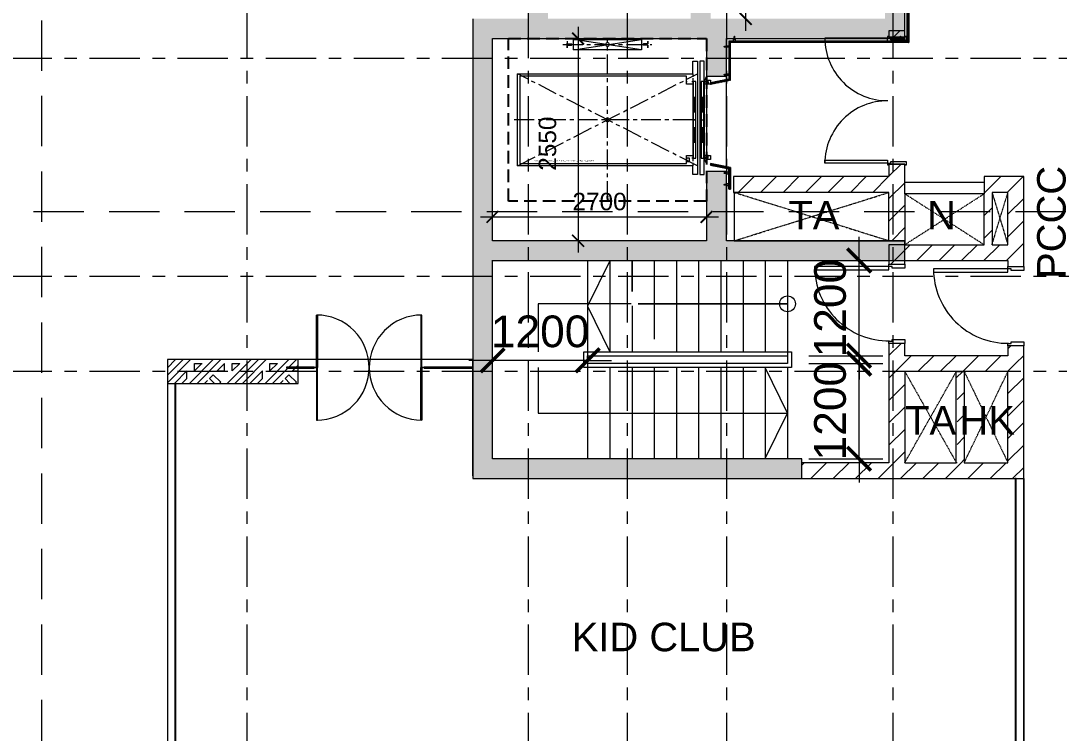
# Model space of a CAD drawing. Header units: millimetres. Extents: x -20144 to 104140, y -11426 to 48263.
# Drawn here: x 17051 to 30148, y 13337 to 22325 of the extents above; entities that cross this region are included whole.
import ezdxf

# ---------------------------------------------------------------- set-up
doc = ezdxf.new("R2010")
doc.units = ezdxf.units.MM
for name, pattern in [('CENTERX2', [4, 2.5, -0.5, 0.5, -0.5]), ('Dash', [6.35, 3.175, -3.175]), ('Grid Line', [22.225, 12.7, -3.175, 3.175, -3.175]), ('HIDDEN', [0.375, 0.25, -0.125]), ('HIDDEN2', [4.7625, 3.175, -1.5875])]:
    doc.linetypes.add(name, pattern=pattern)
for name, color, linetype, lineweight in [('A-DETL-GENF', 31, 'Continuous', 5), ('A-DETL-GENF-HDLN', 161, 'Dash', 5), ('CHU', 181, 'Continuous', 5), ('CUA', 31, 'Continuous', 9), ('DIM', 1, 'Continuous', 5), ('GRA', 211, 'Continuous', 9), ('HATCH-TUONG', 152, 'Continuous', 9), ('KI-HIEU-1', 151, 'Continuous', 9), ('KINH', 152, 'Continuous', 5), ('LAT-GACH', 140, 'Continuous', 13), ('NET CAT', 3, 'Continuous', 5), ('NET-CAT', 3, 'Continuous', 9), ('NET-THAY', 2, 'Continuous', 15), ('THIET-BI-1', 26, 'Continuous', 5), ('TRUC', 225, 'Continuous', 5)]:
    doc.layers.add(name, color=color, linetype=linetype, lineweight=lineweight)
doc.styles.add('Arial_2', font='arial_1.ttf', dxfattribs={"height": 360})
doc.styles.add('hoistway plan', font='chhbg.shx', dxfattribs={"height": 45})
doc.styles.add('TA1', font='arial_1.ttf')
doc.dimstyles.new('D_100', dxfattribs={"dimtxt": 220, "dimasz": 150, "dimexe": 150, "dimexo": 150, "dimgap": 80, "dimtad": 1, "dimdec": 0, "dimzin": 9, "dimtxsty": 'TA1', "dimblk": 'ARCHTICK', "dimcen": 1, "dimdle": 150, "dimclrd": 256, "dimclre": 256, "dimclrt": 7, "dimadec": 0, "dimazin": 0, "dimtfac": 1, "dimtdec": 0, "dimtix": 1, "dimtmove": 1, "dimatfit": 3, "dimfxl": 0, "dimtolj": 1, "dimtzin": 0, "dimlwd": -1, "dimlwe": -1, "dimarcsym": 0})
doc.dimstyles.new('D_200_KTx2', dxfattribs={"dimtxt": 400, "dimasz": 300, "dimexe": 300, "dimexo": 300, "dimgap": 160, "dimtad": 1, "dimdec": 0, "dimzin": 9, "dimtxsty": 'TA1', "dimblk": 'ARCHTICK', "dimcen": 1, "dimdle": 300, "dimclrd": 256, "dimclre": 256, "dimclrt": 7, "dimadec": 0, "dimazin": 0, "dimtfac": 1, "dimtdec": 0, "dimtix": 1, "dimtmove": 1, "dimatfit": 3, "dimldrblk": 'ARCHTICK', "dimfxl": 0, "dimtolj": 1, "dimtzin": 0, "dimlwd": -1, "dimlwe": -1, "dimarcsym": 0})
doc.dimstyles.new('hoistway plan', dxfattribs={"dimtxt": 45, "dimasz": 17, "dimexe": 15, "dimexo": 20, "dimgap": 25, "dimtad": 1, "dimdec": 0, "dimzin": 0, "dimdsep": 46, "dimtxsty": 'hoistway plan', "dimblk": 'DOT', "dimcen": 50, "dimclrd": 8, "dimclre": 8, "dimclrt": 3, "dimadec": 0, "dimazin": 0, "dimtfac": 1, "dimtdec": 0, "dimtmove": 1, "dimatfit": 3, "dimfxl": 0, "dimtolj": 1, "dimtzin": 0, "dimarcsym": 0})
pattern_1 = [(240.2551187, (156893.5025, 23438.0964), (5.42651964, -3.10086836), []), (330.2551187, (156893.5025, 23438.0964), (3.10086836, 5.42651964), [])]
pattern_2 = [(45, (0, 0), (-141.4214, 141.4214), [])]

# ---------------------------------------------------------------- blocks, each defined once
blk = doc.blocks.new('_DOT')
at = {"color": 0, "linetype": 'ByBlock'}
blk.add_line((-0.5, 0), (-1, 0), dxfattribs=at)
at = {"color": 0, "linetype": 'ByBlock', "const_width": 0.5}
blk.add_lwpolyline([(-0.25, 0, 1), (0.25, 0, 1)], format="xyb", close=True, dxfattribs=at)
blk = doc.blocks.new('A$C1F5A74C7')
at = {"color": 0, "lineweight": 5}
for p, q in [((0, 10), (0, 12)), ((0, 10), (21, 10)), ((3, 8), (3, 10)), ((3, 5), (3, 7)), ((5, 91), (10, 94)), ((5, 91), (5, 29)), ((5, 91), (15, 91)), ((6, 78), (5, 75)), ((5, 75), (8, 75)), ((6, 72), (5, 69)), ((5, 69), (8, 69)), ((6, 66), (5, 63)), ((5, 63), (8, 63)), ((6, 60), (5, 57)), ((5, 57), (8, 57)), ((6, 54), (5, 51)), ((5, 51), (8, 51)), ((5, 49), (8, 49)), ((5, 10), (5, 29)), ((8, 5), (5, 5)), ((7, 80), (6, 78)), ((6, 78), (10, 78)), ((8, 73), (6, 72)), ((8, 67), (6, 66)), ((8, 61), (6, 60)), ((8, 55), (6, 54)), ((8, 82), (7, 80)), ((7, 81), (10, 81)), ((7, 80), (10, 80)), ((7, 29), (7, 76)), ((7, 10), (7, 31)), ((7, 9), (7, 10)), ((7, 5), (7, 8)), ((7, 5), (7, 5)), ((9, 84), (8, 82)), ((8, 83), (10, 83)), ((8, 73), (8, 75)), ((8, 69), (8, 67)), ((8, 61), (8, 63)), ((8, 57), (8, 55)), ((8, 51), (8, 49)), ((10, 87), (9, 85)), ((9, 85), (12, 86)), ((10, 5), (9, 5)), ((10, 99), (10, 11)), ((10, 94), (15, 91)), ((10, 87), (12, 85)), ((10, 41), (10, 80)), ((10, 78), (15, 78)), ((10, 41), (11, 41)), ((10, 13), (10, 0)), ((12, 5), (10, 5)), ((11, 84), (13, 84)), ((11, 81), (14, 82)), ((11, 41), (11, 80)), ((11, 80), (14, 80)), ((12, 84), (12, 83)), ((12, 73), (12, 75)), ((12, 75), (15, 75)), ((12, 73), (15, 72)), ((12, 69), (12, 67)), ((12, 69), (15, 69)), ((12, 67), (15, 66)), ((12, 61), (12, 63)), ((12, 63), (15, 63)), ((12, 61), (15, 60)), ((12, 57), (12, 55)), ((12, 57), (15, 57)), ((12, 55), (15, 54)), ((12, 49), (12, 51)), ((12, 51), (15, 51)), ((12, 49), (15, 49)), ((12, 5), (12, 5)), ((13, 82), (14, 80)), ((16, 5), (13, 5)), ((14, 80), (15, 78)), ((14, 29), (14, 76)), ((14, 10), (14, 31)), ((14, 9), (14, 10)), ((14, 5), (14, 8)), ((15, 91), (15, 29)), ((15, 78), (15, 75)), ((15, 72), (15, 69)), ((15, 66), (15, 63)), ((15, 60), (15, 57)), ((15, 54), (15, 51)), ((15, 10), (15, 29)), ((18, 10), (18, 8)), ((18, 7), (18, 5)), ((21, 10), (21, 12))]:
    blk.add_line(p, q, dxfattribs=at)
for centre, radius, start, end in [((5, 7), 2.77, 227.3489, 309.0524), ((10, 15), 10.9, 250.5292, 255.5659), ((10, 15), 10.9, 263.51, 276.4907), ((10, 15), 10.9, 284.1671, 289.4715), ((16, 7), 2.77, 230.845, 312.6565)]:
    blk.add_arc(centre, radius, start, end, dxfattribs=at)
blk = doc.blocks.new('*U294')
for p, q in [((11, 0), (11, 0)), ((12, 0), (11, 0)), ((12, 0), (12, 0)), ((14, 0), (13, 0)), ((14, 3), (14, 4)), ((14, 2), (14, 3)), ((14, 2), (14, 2)), ((14, 0), (14, 1)), ((14, 0), (14, -1)), ((14, 0), (15, 0)), ((16, 0), (16, 0)), ((17, 0), (17, 0)), ((17, 0), (18, 0)), ((48, 10), (48, -10)), ((14, -2), (14, -3)), ((14, -2), (14, -2)), ((14, -3), (14, -4))]:
    blk.add_line(p, q)
blk.add_lwpolyline([(50, 10), (9, 10, 0.414215), (7, 8), (7, -8, 0.414214), (9, -10), (50, -10)], format="xyb")
for radius in [2.9, 0.712]:
    blk.add_circle((14, 0), radius)
at = {"extrusion": (0, 0, -1), "xscale": 0.3999999999068677, "yscale": 0.3999999999068677, "zscale": -0.4, "rotation": 90.00000000000001}
blk.add_blockref('A$C1F5A74C7', (-43, -4), dxfattribs=at)
blk = doc.blocks.new('_ARCHTICK')
at = {"color": 0, "linetype": 'ByBlock', "const_width": 0.15}
blk.add_lwpolyline([(-0.5, -0.5), (0.5, 0.5)], dxfattribs=at)
blk = doc.blocks.new('*D311')
at = {"layer": 'Defpoints', "color": 0, "transparency": 16777216}
for p in [(1329, 5550), (1329, 3000), (1329, 3000)]:
    blk.add_point(p, dxfattribs=at)
at = {"layer": 'DIM', "transparency": 16777216}
blk.add_line((1329, 5700), (1329, 2850), dxfattribs=at)
at = {"layer": 'DIM', "transparency": 16777216, "xscale": 150, "yscale": 150, "zscale": 150}
for p, rotation in [((1329, 5550), 89.99999999999993), ((1329, 3000), 269.9999999999999)]:
    blk.add_blockref('_ARCHTICK', p, dxfattribs=dict(at, rotation=rotation))
at = {"layer": 'DIM', "color": 7, "transparency": 16777216, "insert": (944, 4225), "char_height": 220, "attachment_point": 5, "rotation": 90, "style": 'TA1'}
blk.add_mtext('\\A1;2550', dxfattribs=at)
blk = doc.blocks.new('*D312')
at = {"layer": 'Defpoints', "color": 0, "transparency": 16777216}
for p in [(250, 3301), (2950, 3301), (2950, 3301)]:
    blk.add_point(p, dxfattribs=at)
at = {"layer": 'DIM', "transparency": 16777216}
blk.add_line((100, 3301), (3100, 3301), dxfattribs=at)
at = {"layer": 'DIM', "transparency": 16777216, "xscale": 150, "yscale": 150, "zscale": 150}
for p, rotation in [((250, 3301), 179.9999999999999), ((2950, 3301), 359.9999999999999)]:
    blk.add_blockref('_ARCHTICK', p, dxfattribs=dict(at, rotation=rotation))
at = {"layer": 'DIM', "color": 7, "transparency": 16777216, "insert": (1600, 3493), "char_height": 220, "attachment_point": 5, "style": 'TA1'}
blk.add_mtext('\\A1;2700', dxfattribs=at)
blk = doc.blocks.new('*D306')
at = {"layer": 'Defpoints', "color": 0, "transparency": 16777216}
for p in [(3443, 7900), (3443, 7900), (3443, 5800)]:
    blk.add_point(p, dxfattribs=at)
at = {"layer": 'DIM', "transparency": 16777216}
blk.add_line((3443, 5650), (3443, 8050), dxfattribs=at)
at = {"layer": 'DIM', "transparency": 16777216, "xscale": 150, "yscale": 150, "zscale": 150}
for p, rotation in [((3443, 7900), 89.9999999999999), ((3443, 5800), 269.9999999999999)]:
    blk.add_blockref('_ARCHTICK', p, dxfattribs=dict(at, rotation=rotation))
at = {"layer": 'DIM', "color": 7, "transparency": 16777216, "insert": (3251, 6850), "char_height": 220, "attachment_point": 5, "rotation": 90, "style": 'TA1'}
blk.add_mtext('\\A1;2100', dxfattribs=at)
blk = doc.blocks.new('*D296')
at = {"layer": 'Defpoints', "color": 0, "transparency": 16777216}
for p in [(26689, 18000), (27624, 18000), (26689, 16800)]:
    blk.add_point(p, dxfattribs=at)
at = {"layer": 'DIM', "transparency": 16777216}
for p, q in [((27624, 18000), (27624, 18300)), ((26989, 18000), (27924, 18000)), ((27624, 16800), (27624, 18000)), ((26989, 16800), (27924, 16800)), ((27624, 16800), (27624, 16500))]:
    blk.add_line(p, q, dxfattribs=at)
at = {"layer": 'DIM', "transparency": 16777216, "xscale": 300, "yscale": 300, "zscale": 300}
for p, rotation in [((27624, 18000), 270), ((27624, 16800), 90)]:
    blk.add_blockref('_ARCHTICK', p, dxfattribs=dict(at, rotation=rotation))
at = {"layer": 'DIM', "color": 7, "transparency": 16777216, "insert": (27260, 17400), "char_height": 400, "attachment_point": 5, "rotation": 90, "style": 'TA1'}
blk.add_mtext('\\A1;1200', dxfattribs=at)
blk = doc.blocks.new('*D297')
at = {"layer": 'Defpoints', "color": 0, "transparency": 16777216}
for p in [(26689, 19300), (27624, 19300), (26689, 18100)]:
    blk.add_point(p, dxfattribs=at)
at = {"layer": 'DIM', "transparency": 16777216}
for p, q in [((27624, 19300), (27624, 19600)), ((26989, 19300), (27924, 19300)), ((27624, 18100), (27624, 19300)), ((26989, 18100), (27924, 18100)), ((27624, 18100), (27624, 17800))]:
    blk.add_line(p, q, dxfattribs=at)
at = {"layer": 'DIM', "transparency": 16777216, "xscale": 300, "yscale": 300, "zscale": 300}
for p, rotation in [((27624, 19300), 270), ((27624, 18100), 90)]:
    blk.add_blockref('_ARCHTICK', p, dxfattribs=dict(at, rotation=rotation))
at = {"layer": 'DIM', "color": 7, "transparency": 16777216, "insert": (27260, 18700), "char_height": 400, "attachment_point": 5, "rotation": 90, "style": 'TA1'}
blk.add_mtext('\\A1;1200', dxfattribs=at)
blk = doc.blocks.new('*D298')
at = {"layer": 'Defpoints', "color": 0, "transparency": 16777216}
for p in [(23001, 18040), (23001, 18040), (24201, 18040)]:
    blk.add_point(p, dxfattribs=at)
at = {"layer": 'DIM', "transparency": 16777216}
for p, q in [((23001, 18040), (22701, 18040)), ((24201, 18040), (23001, 18040)), ((24201, 18040), (24501, 18040))]:
    blk.add_line(p, q, dxfattribs=at)
at = {"layer": 'DIM', "transparency": 16777216, "xscale": 300, "yscale": 300, "zscale": 300}
blk.add_blockref('_ARCHTICK', (23001, 18040), dxfattribs=at)
at = {"layer": 'DIM', "transparency": 16777216, "xscale": 300, "yscale": 300, "zscale": 300, "rotation": 180}
blk.add_blockref('_ARCHTICK', (24201, 18040), dxfattribs=at)
at = {"layer": 'DIM', "color": 7, "transparency": 16777216, "insert": (23601, 18404), "char_height": 400, "attachment_point": 5, "style": 'TA1'}
blk.add_mtext('\\A1;1200', dxfattribs=at)
blk = doc.blocks.new('THANG  BO 3 - THANG  BO 3-371141-MẶT BẰNG TẦNG 2-3')
at = {"layer": 'A-DETL-GENF'}
for p, q in [((0, 11), (0, 2503)), ((0, 8), (0, 2500)), ((1200, 2500), (1200, 0)), ((1480, 2496), (1200, 1925)), ((1480, 2500), (1480, 1350)), ((1760, 2500), (1760, 2111)), ((1760, 2111), (1760, 2500)), ((1760, 2500), (1760, 2111)), ((2040, 2500), (2040, 1509)), ((2320, 2500), (2320, 1350)), ((2600, 2500), (2600, 1350)), ((2880, 2500), (2880, 1350)), ((3160, 2500), (3160, 1350)), ((3440, 2500), (3440, 1346)), ((3720, 2500), (3720, 1296)), ((1750, 1954), (575, 1954)), ((575, 1954), (575, 1350)), ((1200, 1925), (1480, 1350)), ((1760, 1927), (1760, 1350)), ((3720, 1954), (1836, 1954)), ((1836, 1954), (3720, 1954)), ((3720, 1954), (1836, 1954)), ((1150, 1150), (1150, 1350)), ((1150, 1350), (3770, 1350)), ((3770, 1350), (3770, 1150)), ((1200, 1200), (1200, 1300)), ((1200, 1300), (3720, 1300)), ((3720, 1200), (1200, 1200)), ((3720, 1300), (3720, 1200)), ((575, 1150), (575, 575)), ((3770, 1150), (1150, 1150)), ((1480, 1150), (1480, 0)), ((1760, 1150), (1760, 0)), ((2040, 1150), (2040, 0)), ((2320, 1150), (2320, 0)), ((2600, 1154), (2600, 4)), ((2880, 1154), (2880, 4)), ((3160, 1154), (3160, 4)), ((3440, 1154), (3440, 4)), ((3720, 575), (3440, 1150)), ((3720, 1154), (3720, 4)), ((575, 575), (3720, 575)), ((3440, 4), (3720, 575))]:
    blk.add_line(p, q, dxfattribs=at)
blk.add_circle((3720, 1954), 100, dxfattribs=at)
blk.add_circle((3720, 1954), 100, dxfattribs=at)
blk.add_circle((3720, 1954), 100, dxfattribs=at)
blk = doc.blocks.new('CUA 1 CANH MO - 2 - Type 1000-751031-MẶT BẰNG TẦNG 4')
at = {"layer": 'CUA', "lineweight": 5}
for p, q in [((-399, -102), (-399, 98)), ((-399, 98), (-349, 98)), ((-349, 98), (-349, -61)), ((551, 98), (601, 98)), ((551, -61), (551, 98)), ((601, 98), (601, -102)), ((-369, -102), (-399, -102)), ((-369, -61), (-369, -102)), ((-349, -61), (-369, -61)), ((571, -61), (551, -61)), ((571, -102), (571, -61)), ((601, -102), (571, -102))]:
    blk.add_line(p, q, dxfattribs=at)
at = {"layer": 'CUA'}
for p, q in [((-328, -102), (-368, -102)), ((-368, -102), (-368, -1040)), ((-328, -1040), (-328, -102)), ((-368, -1040), (-328, -1040))]:
    blk.add_line(p, q, dxfattribs=at)
at = {"layer": 'CUA', "lineweight": 5}
blk.add_arc((-368, -102), 938, 270, 0.5, dxfattribs=at)
blk = doc.blocks.new('CUA 2 CANH MO KHUNG NHOM - 1 - Type 1-758092-MẶT BẰNG TẦNG 4')
at = {"layer": 'CUA'}
for p, q in [((-688, 911), (-648, 911)), ((-688, 122), (-688, 911)), ((-648, 911), (-648, 122)), ((850, 911), (850, 122)), ((890, 911), (850, 911)), ((890, 122), (890, 911)), ((-648, 122), (-688, 122)), ((850, 122), (890, 122))]:
    blk.add_line(p, q, dxfattribs=at)
at = {"layer": 'CUA', "lineweight": 5}
for p, q in [((-689, 122), (-709, 122)), ((-709, 122), (-709, 102)), ((-709, 102), (-699, 102)), ((-699, 102), (-699, -98)), ((-689, 81), (-689, 122)), ((-669, 81), (-689, 81)), ((-669, -118), (-669, 81)), ((891, 81), (871, 81)), ((871, 81), (871, -118)), ((911, 122), (891, 122)), ((891, 122), (891, 81)), ((901, -98), (901, 102)), ((901, 102), (911, 102)), ((911, 102), (911, 122)), ((-699, -98), (-709, -98)), ((-709, -98), (-709, -118)), ((-709, -118), (-669, -118)), ((871, -118), (911, -118)), ((911, -98), (901, -98)), ((911, -118), (911, -98))]:
    blk.add_line(p, q, dxfattribs=at)
for centre, start, end in [((-688, 122), 359.5, 90), ((890, 122), 90, 180.5)]:
    blk.add_arc(centre, 788, start, end, dxfattribs=at)
blk = doc.blocks.new('System Panel - Glazed-871581-MẶT BẰNG TẦNG 4')
at = {"layer": 'KINH', "lineweight": 9}
for p, q in [((305, 6), (-305, 6)), ((-305, 6), (-305, -6)), ((305, -6), (305, 6)), ((-305, -6), (305, -6))]:
    blk.add_line(p, q, dxfattribs=at)
blk = doc.blocks.new('CUA KINH BAN LE SAN MO 2 HUONG - Type 1-871582-MẶT BẰNG TẦNG 4')
at = {"layer": 'CUA'}
for p, q in [((-664, 663), (-652, 663)), ((-664, 0), (-664, 663)), ((-652, 663), (-652, 0)), ((652, 663), (652, 0)), ((664, 663), (652, 663)), ((664, 0), (664, 663)), ((-652, 0), (-664, 0)), ((-664, 0), (-664, -663)), ((-652, 0), (-664, 0)), ((-652, -663), (-652, 0)), ((652, 0), (664, 0)), ((652, -663), (652, 0)), ((652, 0), (664, 0)), ((664, 0), (664, -663)), ((-664, -663), (-652, -663)), ((664, -663), (652, -663))]:
    blk.add_line(p, q, dxfattribs=at)
at = {"layer": 'CUA', "lineweight": 5}
for p, q in [((-665, 0), (-695, 0)), ((-695, 0), (-695, 0)), ((-665, 0), (-665, 0)), ((695, 0), (665, 0)), ((665, 0), (665, 0)), ((695, 0), (695, 0)), ((-695, 0), (-665, 0)), ((665, 0), (695, 0))]:
    blk.add_line(p, q, dxfattribs=at)
for centre, start, end in [((-664, 0), 359.5, 90), ((664, 0), 90, 180.5), ((-664, 0), 270, 0.5), ((664, 0), 179.5, 270)]:
    blk.add_arc(centre, 663, start, end, dxfattribs=at)
blk = doc.blocks.new('System Panel - Glazed-871603-MẶT BẰNG TẦNG 4')
at = {"layer": 'KINH', "lineweight": 9}
for p, q in [((175, 6), (-175, 6)), ((-175, 6), (-175, -6)), ((175, -6), (175, 6)), ((-175, -6), (175, -6))]:
    blk.add_line(p, q, dxfattribs=at)
blk = doc.blocks.new('System Panel - Glazed-829545-MẶT BẰNG TẦNG 4')
at = {"layer": 'KINH', "lineweight": 9}
for p, q in [((500, 6), (-500, 6)), ((-500, 6), (-500, -6)), ((500, -6), (500, 6)), ((-500, -6), (500, -6))]:
    blk.add_line(p, q, dxfattribs=at)
blk = doc.blocks.new('System Panel - Glazed-980840-MẶT BẰNG TẦNG 4')
at = {"layer": 'KINH', "lineweight": 9}
for p, q in [((75, 6), (-75, 6)), ((-75, 6), (-75, -6)), ((75, -6), (75, 6)), ((-75, -6), (75, -6))]:
    blk.add_line(p, q, dxfattribs=at)
blk = doc.blocks.new('Family2 - Family1 2-951768-MẶT BẰNG TẦNG 4')
at = {"layer": 'A-DETL-GENF'}
for p, q in [((650, 1150), (0, 1150)), ((0, 1150), (0, 0)), ((650, 0), (650, 1150)), ((0, 0), (650, 0))]:
    blk.add_line(p, q, dxfattribs=at)
at = {"layer": 'A-DETL-GENF-HDLN'}
for p, q in [((0, 1150), (650, 1)), ((0, 0), (650, 1149))]:
    blk.add_line(p, q, dxfattribs=at)
blk = doc.blocks.new('Family2 - Family1 2-951769-MẶT BẰNG TẦNG 4')
at = {"layer": 'A-DETL-GENF'}
for p, q in [((550, 1150), (0, 1150)), ((0, 1150), (0, 0)), ((550, 0), (550, 1150)), ((0, 0), (550, 0))]:
    blk.add_line(p, q, dxfattribs=at)
at = {"layer": 'A-DETL-GENF-HDLN'}
for p, q in [((0, 1150), (550, 1)), ((0, 0), (550, 1149))]:
    blk.add_line(p, q, dxfattribs=at)
blk = doc.blocks.new('Family2 - Family1 2-951770-MẶT BẰNG TẦNG 4')
at = {"layer": 'A-DETL-GENF'}
for p, q in [((1000, 643), (0, 643)), ((0, 643), (0, 0)), ((1000, 0), (1000, 643)), ((0, 0), (1000, 0))]:
    blk.add_line(p, q, dxfattribs=at)
at = {"layer": 'A-DETL-GENF-HDLN'}
for p, q in [((0, 643), (1000, 1)), ((0, 0), (1000, 642))]:
    blk.add_line(p, q, dxfattribs=at)
blk = doc.blocks.new('Family2 - Family1 2-951771-MẶT BẰNG TẦNG 4')
at = {"layer": 'A-DETL-GENF'}
for p, q in [((1950, 610), (0, 610)), ((0, 610), (0, 0)), ((1950, 0), (1950, 610)), ((0, 0), (1950, 0))]:
    blk.add_line(p, q, dxfattribs=at)
at = {"layer": 'A-DETL-GENF-HDLN'}
for p, q in [((0, 610), (1950, 1)), ((0, 0), (1950, 609))]:
    blk.add_line(p, q, dxfattribs=at)
blk = doc.blocks.new('Family2 - Family1 2-951782-MẶT BẰNG TẦNG 4')
at = {"layer": 'A-DETL-GENF'}
for p, q in [((200, 660), (0, 660)), ((0, 660), (0, 0)), ((200, 0), (200, 660)), ((0, 0), (200, 0))]:
    blk.add_line(p, q, dxfattribs=at)
at = {"layer": 'A-DETL-GENF-HDLN'}
for p, q in [((0, 660), (200, 1)), ((0, 0), (200, 659))]:
    blk.add_line(p, q, dxfattribs=at)
blk = doc.blocks.new('P15_1000kg_1.75_2S_900_1100x2100_Side_1850x2530_1850x2530_OH-4630_PIT-1410')
h = blk.add_hatch()
h.set_pattern_fill('ANSI31', color=256, scale=50, angle=90, style=0)
h.set_pattern_definition([(225, (-50646.326, 22192.5385), (4.4194174, -4.4194174), [])])
h.paths.add_polyline_path([(740, 1769), (742, 1769), (742, 1741, 0.414214), (750, 1733), (795, 1733, -0.414214), (800, 1728), (800, 1722, -0.414214), (795, 1717), (750, 1717, 0.414214), (742, 1709), (742, 1682), (740, 1682), (740, 1710, -0.414214), (749, 1719), (794, 1719, 0.414214), (798, 1723), (798, 1727, 0.414214), (794, 1731), (749, 1731, -0.414214), (740, 1740)])
h = blk.add_hatch()
h.set_pattern_fill('ANSI31', color=256, scale=50, angle=90, style=0)
h.set_pattern_definition([(315, (-55417.6614, 22192.5385), (-4.4194174, -4.4194174), [])])
h.paths.add_polyline_path([(1760, 1769), (1758, 1769), (1758, 1741, -0.414214), (1750, 1733), (1705, 1733, 0.414214), (1700, 1728), (1700, 1722, 0.414214), (1705, 1717), (1750, 1717, -0.414214), (1758, 1709), (1758, 1682), (1760, 1682), (1760, 1710, 0.414214), (1751, 1719), (1706, 1719, -0.414214), (1702, 1723), (1702, 1727, -0.414214), (1706, 1731), (1751, 1731, 0.414214), (1760, 1740)])
h = blk.add_hatch()
h.set_pattern_fill('ANSI31', color=256, scale=50, angle=90, style=0)
h.set_pattern_definition([(225, (-52820.642, 26011.539), (-4.4194174, 4.4194174), [])])
h.paths.add_polyline_path([(1247, -219, 0.227735), (1246, -218, -0.227735), (1245, -216), (1245, -190, -0.414214), (1247, -188), (1253, -188, -0.414214), (1255, -190), (1255, -216, -0.227735), (1254, -218, 0.227735), (1254, -219), (1254, -241, 0.414214), (1256, -243), (1286, -243, -0.414214), (1288, -245), (1288, -250), (1213, -250), (1213, -245, -0.414214), (1215, -243), (1245, -243, 0.414214), (1247, -241)])
at = {"linetype": 'CENTERX2', "ltscale": 100}
for p, q in [((1812, 1725), (689, 1725)), ((1250, -250), (1250, 1800)), ((2385, 194), (115, 1356)), ((115, 194), (2385, 1356)), ((175, 775), (2450, 775))]:
    blk.add_line(p, q, dxfattribs=at)
for p, q in [((740, 1769), (740, 1740)), ((742, 1769), (740, 1769)), ((740, 1682), (740, 1710)), ((742, 1769), (742, 1741)), ((742, 1709), (742, 1682)), ((749, 1731), (794, 1731)), ((749, 1719), (794, 1719)), ((750, 1733), (795, 1733)), ((750, 1717), (795, 1717)), ((798, 1727), (798, 1723)), ((800, 1728), (800, 1722)), ((1700, 1728), (1700, 1722)), ((1702, 1727), (1702, 1723)), ((1750, 1733), (1705, 1733)), ((1750, 1717), (1705, 1717)), ((1751, 1731), (1706, 1731)), ((1751, 1719), (1706, 1719)), ((1758, 1769), (1760, 1769)), ((1758, 1769), (1758, 1741)), ((1758, 1709), (1758, 1682)), ((1760, 1769), (1760, 1740)), ((1760, 1682), (1760, 1710)), ((742, 1682), (740, 1682)), ((1758, 1682), (1760, 1682)), ((0, 1325), (30, 1260)), ((30, 1225), (30, 325)), ((85, 1225), (85, 325)), ((115, 1225), (115, 325)), ((115, 1225), (115, 325)), ((175, 1225), (175, 325)), ((255, 1260), (245, 1260)), ((135, 775), (170, 775)), ((135, 775), (170, 775)), ((0, 225), (30, 290)), ((255, 290), (245, 290)), ((1213, -250), (1213, -245)), ((1288, -250), (1213, -250)), ((1215, -243), (1245, -243)), ((1245, -216), (1245, -190)), ((1253, -188), (1247, -188)), ((1247, -219), (1247, -241)), ((1254, -219), (1254, -241)), ((1255, -216), (1255, -190)), ((1286, -243), (1256, -243)), ((1288, -250), (1288, -245))]:
    blk.add_line(p, q)
at = {"ltscale": 100}
for p, q in [((820, 1660), (1680, 1790)), ((1680, 1660), (820, 1790))]:
    blk.add_line(p, q, dxfattribs=at)
at = {"linetype": 'HIDDEN', "ltscale": 150}
for p, q in [((175, 1356), (175, 1260)), ((175, 290), (175, 194))]:
    blk.add_line(p, q, dxfattribs=at)
for points in [[(820, 1660), (1680, 1660), (1680, 1790), (820, 1790)], [(0, 1225), (0, 1275), (-50, 1275), (-50, 1225)], [(0, 275), (0, 325), (-50, 325), (-50, 275)], [(215, 248), (215, 293), (255, 293), (255, 248)], [(255, 243), (255, 298), (257, 298), (257, 243)]]:
    blk.add_lwpolyline(points, close=True)
for points in [[(30, 1248), (30, 1515), (85, 1515), (85, 1225)], [(115, 325), (115, 85), (175, 85), (175, 194), (2385, 194), (2385, 1356), (175, 1356), (175, 1515), (115, 1515), (115, 1515)], [(115, 1515), (115, 1225)], [(185, 1260), (175, 1260), (175, 1225), (255, 1225), (255, 1260), (255, 1325), (2355, 1325), (2355, 225), (255, 225), (255, 290), (255, 325), (175, 325), (175, 290), (185, 290)], [(-20, 1260), (-20, 1225), (30, 1225), (30, 1260), (15, 1260), (15, 1255), (25, 1255), (25, 1230), (-15, 1230), (-15, 1255), (-5, 1255), (-5, 1260), (-20, 1260)], [(70, 775), (35, 775), (35, 1260), (70, 1260), (70, 290), (35, 290), (35, 775)], [(170, 775), (135, 775), (135, 1260), (170, 1260), (170, 290), (135, 290), (135, 775)], [(-20, 290), (-20, 325), (30, 325), (30, 290), (15, 290), (15, 295), (25, 295), (25, 320), (-15, 320), (-15, 295), (-5, 295), (-5, 290), (-20, 290)], [(85, 325), (85, 85), (30, 85), (30, 290)]]:
    blk.add_lwpolyline(points)
at = {"ltscale": 100}
for centre in [(1250, 1725), (1250, 775)]:
    blk.add_circle(centre, 23.8, dxfattribs=at)
for centre, radius, start, end in [((749, 1740), 9, 180, 270), ((749, 1710), 9, 90, 180), ((750, 1741), 8, 180, 270), ((750, 1709), 8, 90, 180), ((794, 1727), 4, 0, 90), ((794, 1723), 4, 270, 0), ((795, 1728), 5, 0, 90), ((795, 1722), 5, 270, 0), ((1705, 1728), 5, 90, 180), ((1705, 1722), 5, 180, 270), ((1706, 1727), 4, 90, 180), ((1706, 1723), 4, 180, 270), ((1750, 1741), 8, 270, 0), ((1750, 1709), 8, 0, 90), ((1751, 1740), 9, 270, 0), ((1751, 1710), 9, 0, 90), ((1215, -245), 2, 90, 180), ((1247, -190), 2, 90, 180), ((1247, -216), 2, 180, 231.3178), ((1245, -241), 2, 270, 0), ((1245, -219), 2, 0, 51.3178), ((1253, -190), 2, 0, 90), ((1253, -216), 2, 308.6822, 0), ((1256, -219), 2, 128.6822, 180), ((1256, -241), 2, 180, 270), ((1286, -245), 2, 0, 90)]:
    blk.add_arc(centre, radius, start, end)
at = {"layer": 'Defpoints', "linetype": 'HIDDEN2', "ltscale": 50}
blk.add_lwpolyline([(0, -250), (2500, -250), (2500, 1800), (0, 1800)], close=True, dxfattribs=at)
at = {"layer": 'Defpoints'}
blk.add_text('1000kg_2.0_900_1100x2100_2050-2500_OH-4850_PIT-1650', height=20, dxfattribs=at).set_placement((1418, 250))
for points in [[(52, 1065), (52, 866)], [(152, 1065), (152, 866)], [(52, 485), (52, 684)], [(152, 485), (152, 684)]]:
    blk.add_leader(points, dimstyle='hoistway plan', override={"dimasz": 40, "dimtad": 0, "dimclrd": 256})
blk = doc.blocks.new('A$C18732D84')
at = {"layer": 'GRA', "transparency": 33554687}
h = blk.add_hatch(dxfattribs=at)
h.set_pattern_fill('ANSI37', color=159, scale=50, angle=180, style=0)
h.set_pattern_definition([(225, (281291.963, 10664.836), (4.41941738, -4.41941738), []), (315, (281291.963, 10664.836), (4.41941738, 4.41941738), [])])
h.paths.add_polyline_path([(5500, 6300), (5500, 5500), (5480, 5520), (5480, 6283.6)])
h = blk.add_hatch(dxfattribs=at)
h.set_pattern_fill('ANSI37', color=159, scale=50, angle=180, style=0)
h.set_pattern_definition([(225, (279041.963, 8339.836), (4.41941738, -4.41941738), []), (315, (279041.963, 8339.836), (4.41941738, 4.41941738), [])])
h.paths.add_polyline_path([(3250, 5025), (3250, 5500), (3230, 5520), (3230, 5041.4)])
h = blk.add_hatch(dxfattribs=at)
h.set_pattern_fill('ANSI37', color=159, scale=50, angle=90, style=0)
h.set_pattern_definition([(135, (6494.836, -270291.963), (-4.41941738, -4.41941738), []), (225, (6494.836, -270291.963), (4.41941738, -4.41941738), [])])
h.paths.add_polyline_path([(3230, 5520), (5480, 5520), (5500, 5500), (3250, 5500)])
h = blk.add_hatch(dxfattribs=at)
h.set_pattern_fill('ANSI37', color=159, scale=50, angle=555.25512, style=0)
h.set_pattern_definition(pattern_1)
h.paths.add_polyline_path([(3250, 5025), (3000, 4975), (3000, 4995.4), (3230, 5041.4)])
h = blk.add_hatch(dxfattribs=at)
h.set_pattern_fill('ANSI37', color=159, scale=50, angle=555.25512, style=0)
h.set_pattern_definition(pattern_1)
h.paths.add_polyline_path([(3250, 3925), (3000, 3975), (3000, 3954.6), (3230, 3908.6)])
h = blk.add_hatch(dxfattribs=at)
h.set_pattern_fill('ANSI37', color=159, scale=50, angle=180, style=0)
h.set_pattern_definition([(225, (279041.963, 8289.836), (4.41941738, -4.41941738), []), (315, (279041.963, 8289.836), (4.41941738, 4.41941738), [])])
h.paths.add_polyline_path([(3250, 3925), (3250, 3650), (3230, 3650), (3230, 3908.6)])
at = {"layer": 'NET-CAT'}
h = blk.add_hatch(color=256, dxfattribs=at)
h.dxf.hatch_style = 1
h.paths.add_polyline_path([(5450, 10650), (5200, 10650), (5200, 9650), (5450, 9650)], flags=17)
h.paths.add_polyline_path([(5450, 12850), (5200, 12850), (5200, 11850), (5450, 11850)], flags=17)
h.paths.add_polyline_path([(5450, 8450), (5200, 8450), (5200, 7450), (5450, 7450)], flags=17)
h.paths.add_polyline_path([(5450, 6250), (5200, 6250), (5200, 5800), (3000, 5800), (3000, 14500), (5200, 14500), (5200, 14050), (5450, 14050), (5450, 14750), (2750, 14750), (2750, 7850), (2350, 7850), (2350, 7600), (2750, 7600), (2750, 5800), (950, 5800), (950, 7600), (1350, 7600), (1350, 7850), (700, 7850), (700, 5800), (0, 5800), (0, 0), (4150, 0), (4150, 250), (250, 250), (250, 2750), (5450, 2750), (5450, 3000), (3200, 3000), (3200, 3875), (2950, 3875), (2950, 3000), (250, 3000), (250, 5550), (2950, 5550), (2950, 5075), (3200, 5075), (3200, 5550), (5450, 5550)])
at = {"layer": 'GRA'}
for points in [[(5500, 6300), (5500, 5500), (5480, 5520), (5480, 6283.6)], [(3250, 5025), (3250, 5500), (3230, 5520), (3230, 5041.4)], [(3230, 5520), (5480, 5520), (5500, 5500), (3250, 5500)], [(3250, 5025), (3000, 4975), (3000, 4995.4), (3230, 5041.4)], [(3250, 3925), (3000, 3975), (3000, 3954.6), (3230, 3908.6)], [(3250, 3925), (3250, 3650), (3230, 3650), (3230, 3908.6)]]:
    blk.add_lwpolyline(points, close=True, dxfattribs=at)
at = {"layer": 'LAT-GACH'}
for p, q in [((3200, 3935), (3200, 5075)), ((2950, 4925), (2950, 4025))]:
    blk.add_line(p, q, dxfattribs=at)
at = {"layer": 'NET-CAT'}
blk.add_lwpolyline([(0, 5800), (0, 0), (4150, 0), (4150, 250), (250, 250), (250, 2750), (5450, 2750), (5450, 3000), (3200, 3000), (3200, 3875), (2950, 3875), (2950, 3000), (250, 3000), (250, 5550), (2950, 5550), (2950, 5075), (3200, 5075), (3200, 5550), (5450, 5550), (5450, 6250)], dxfattribs=at)
at = {"layer": 'GRA', "xscale": -1, "rotation": 270}
for p in [(3300.4, 5500), (5392.9, 5500)]:
    blk.add_blockref('*U294', p, dxfattribs=at)
at = {"layer": 'GRA', "xscale": -1}
for p in [(3250, 5450), (3250, 5095.4)]:
    blk.add_blockref('*U294', p, dxfattribs=at)
at = {"layer": 'GRA', "rotation": 180}
for p in [(3250, 3854.6), (3250, 3707.1)]:
    blk.add_blockref('*U294', p, dxfattribs=at)
at = {"layer": 'THIET-BI-1', "xscale": -1}
blk.add_blockref('P15_1000kg_1.75_2S_900_1100x2100_Side_1850x2530_1850x2530_OH-4630_PIT-1410', (2950, 3750), dxfattribs=at)
at = {"layer": 'DIM'}
dim = blk.add_linear_dim(base=(3443.3, 7900), p1=(3443.3, 5800), p2=(3443.3, 7900), angle=90, dimstyle='D_100', dxfattribs=at)
dim.commit()
dim.dimension.update_dxf_attribs({"geometry": '*D306', "text_midpoint": (3251, 6850)})
dim = blk.add_linear_dim(base=(1328.6, 3000), p1=(1328.6, 5550), p2=(1328.6, 3000), angle=90, dimstyle='D_100', dxfattribs=at)
dim.commit()
dim.dimension.update_dxf_attribs({"geometry": '*D311', "text_midpoint": (1136.2, 4225), "dimtype": 128})
dim = blk.add_linear_dim(base=(2950, 3300.8), p1=(250, 3300.8), p2=(2950, 3300.8), dimstyle='D_100', dxfattribs=at)
dim.commit()
dim.dimension.update_dxf_attribs({"geometry": '*D312', "text_midpoint": (1600, 3493.1)})

msp = doc.modelspace()

# ---------------------------------------------------------------- hatches: boundary and pattern name
at = {"layer": 'HATCH-TUONG', "lineweight": 5}
h = msp.add_hatch(dxfattribs=at)
h.set_pattern_fill('FP_6', color=256, style=0, pattern_type=2)
h.set_pattern_definition(pattern_2)
h.paths.add_polyline_path([(28000.5, 19549.9), (28200.5, 19549.9), (28200.5, 20516.9), (28000.5, 20516.9), (28000.5, 19998.4)], flags=0)
h.paths.add_polyline_path([(28200.5, 22116.9), (28200.5, 22199.9), (28000.5, 22199.9), (28000.5, 22116.9)], flags=0)
h = msp.add_hatch(dxfattribs=at)
h.set_pattern_fill('FP_6', color=256, style=0, pattern_type=2)
h.set_pattern_definition(pattern_2)
h.paths.add_polyline_path([(26040.5, 20159.9), (28000.5, 20159.9), (28000.5, 20359.9), (26040.5, 20359.9)], flags=0)
h = msp.add_hatch(dxfattribs=at)
h.set_pattern_fill('FP_6', color=256, style=0, pattern_type=2)
h.set_pattern_definition(pattern_2)
h.paths.add_polyline_path([(29200.5, 20159.9), (29500.5, 20159.9), (29500.5, 20359.9), (29200.5, 20359.9)], flags=0)
h = msp.add_hatch(dxfattribs=at)
h.set_pattern_fill('FP_6', color=256, style=0, pattern_type=2)
h.set_pattern_definition(pattern_2)
h.paths.add_polyline_path([(29500.5, 19299.9), (29700.5, 19299.9), (29700.5, 20359.9), (29500.5, 20359.9), (29500.5, 19499.9)], flags=0)
h = msp.add_hatch(dxfattribs=at)
h.set_pattern_fill('FP_6', color=256, style=0, pattern_type=2)
h.set_pattern_definition(pattern_2)
h.paths.add_polyline_path([(29300.5, 19499.9), (29300.5, 20159.9), (29200.5, 20159.9), (29200.5, 19499.9)], flags=0)
h = msp.add_hatch(dxfattribs=at)
h.set_pattern_fill('FP_6', color=256, style=0, pattern_type=2)
h.set_pattern_definition(pattern_2)
h.paths.add_polyline_path([(28000.5, 16749.9), (28200.5, 16749.9), (28200.5, 18254.4), (28000.5, 18254.4), (28000.5, 17899.9)])
h.paths.add_polyline_path([(28200.5, 19254.4), (28200.5, 19499.9), (28000.5, 19499.9), (28000.5, 19254.4)])
h = msp.add_hatch(dxfattribs=at)
h.set_pattern_fill('FP_6', color=256, style=0, pattern_type=2)
h.set_pattern_definition(pattern_2)
h.paths.add_polyline_path([(29200.5, 19299.9), (29500.5, 19299.9), (29500.5, 19499.9), (28200.5, 19499.9), (28200.5, 19299.9), (28879.1, 19299.9)], flags=0)
h = msp.add_hatch(dxfattribs=at)
h.set_pattern_fill('FP_6', color=256, style=0, pattern_type=2)
h.set_pattern_definition(pattern_2)
h.paths.add_polyline_path([(29700.5, 17999.9), (29700.5, 18224.5), (29500.5, 18224.5), (29500.5, 17999.9)], flags=0)
h.paths.add_polyline_path([(29500.5, 19224.5), (29700.5, 19224.5), (29700.5, 19299.9), (29500.5, 19299.9)], flags=0)
h = msp.add_hatch(dxfattribs=at)
h.set_pattern_fill('FP_6', color=256, style=0, pattern_type=2)
h.set_pattern_definition(pattern_2)
h.paths.add_polyline_path([(29500.5, 17899.9), (29500.5, 18099.9), (28200.5, 18099.9), (28200.5, 17899.9), (28950.5, 17899.9)], flags=0)
h = msp.add_hatch(dxfattribs=at)
h.set_pattern_fill('FP_6', color=256, style=0, pattern_type=2)
h.set_pattern_definition(pattern_2)
h.paths.add_polyline_path([(29700.5, 16749.9), (29700.5, 17999.9), (29500.5, 17999.9), (29500.5, 16749.9)], flags=0)
h = msp.add_hatch(dxfattribs=at)
h.set_pattern_fill('FP_6', color=256, style=0, pattern_type=2)
h.set_pattern_definition(pattern_2)
h.paths.add_polyline_path([(28950.5, 17799.9), (28950.5, 17899.9), (28850.5, 17899.9), (28850.5, 17799.9), (28879.1, 17799.9)], flags=0)
h = msp.add_hatch(dxfattribs=at)
h.set_pattern_fill('FP_6', color=256, style=0, pattern_type=2)
h.set_pattern_definition(pattern_2)
h.paths.add_polyline_path([(28879.1, 16749.9), (28950.5, 16749.9), (28950.5, 17799.9), (28860.5, 17799.9), (28860.5, 16749.9)], flags=0)
h = msp.add_hatch(dxfattribs=at)
h.set_pattern_fill('FP_6', color=256, style=0, pattern_type=2)
h.set_pattern_definition(pattern_2)
h.paths.add_polyline_path([(29700.5, 16549.9), (29700.5, 16749.9), (26900.5, 16749.9), (26900.5, 16549.9), (29500.5, 16549.9)])
at = {"layer": 'NET CAT'}
h = msp.add_hatch(dxfattribs=at)
h.set_pattern_fill('FP_1', color=256, style=0, pattern_type=2)
h.set_pattern_definition([(45, (95.25, 0), (-476.246, 476.246), []), (45, (190.5, 0), (-476.246, 476.246), []), (45, (0, 0), (-476.246, 476.246), []), (45, (476.25, 0), (-476.246, 476.246), []), (45, (571.5, 0), (-476.246, 476.246), []), (0, (381, 95.25), (0, 952.5), [95.25, -857.25]), (0, (476.25, 190.5), (0, 952.5), [95.25, -857.25]), (45, (381, 95.25), (0, 952.491), [134.683, -1212.342]), (45, (476.25, 95.25), (0, 952.491), [134.683, -1212.342]), (0, (381, 95.25), (0, 952.5), [95.25, -857.25]), (90, (-95.25, 95.25), (-952.5, 6e-14), [95.25, -857.25]), (90, (0, 95.25), (-952.5, 6e-14), [190.5, -762]), (45, (-95.25, 190.5), (0, 952.491), [134.683, -1212.342]), (90, (762, 381), (-952.5, 6e-14), [95.25, -857.25]), (0, (666.75, 381), (0, 952.5), [95.25, -857.25]), (45, (666.75, 381), (0, 952.491), [134.683, -1212.342]), (0, (857.25, 95.25), (0, 952.5), [95.25, -857.25]), (0, (857.25, 571.5), (0, 952.5), [95.25, -857.25]), (90, (1047.75, 666.75), (-952.5, 6e-14), [95.25, -857.25]), (45, (857.25, 571.5), (0, 952.491), [269.367, -1077.658]), (45, (952.5, 571.5), (0, 952.491), [134.683, -1212.342]), (45, (1143, 762), (0, 952.491), [134.683, -1212.342]), (0, (1143, 857.25), (0, 952.5), [95.25, -857.25]), (90, (1143, 762), (-952.5, 6e-14), [95.25, -857.25]), (0, (476.25, 762), (0, 952.5), [95.25, -857.25]), (0, (666.75, 857.25), (0, 952.5), [95.25, -857.25]), (90, (571.5, 762), (-952.5, 6e-14), [95.25, -857.25]), (90, (666.75, 762), (-952.5, 6e-14), [95.25, -857.25]), (45, (476.25, 762), (0, 952.491), [134.683, -1212.342]), (45, (666.75, 762), (0, 952.491), [134.683, -1212.342]), (135, (119, 214.8), (-952.491, 6e-14), [134.683, -1212.342]), (135, (238.1, 333.4), (-952.491, 6e-14), [134.683, -1212.342]), (135, (309.56, 404.8), (-952.491, 6e-14), [134.683, -1212.342]), (135, (333.4, 428.6), (-952.491, 6e-14), [134.683, -1212.342]), (135, (381, 476.25), (-952.491, 6e-14), [134.683, -1212.342]), (135, (404.8, 500.06), (-952.491, 6e-14), [134.683, -1212.342]), (135, (476.25, 571.5), (-952.491, 6e-14), [134.683, -1212.342]), (135, (523.9, 619.1), (-952.491, 6e-14), [134.683, -1212.342]), (45, (119, 214.8), (0, 952.491), [95.25, -1251.775]), (45, (238.1, 333.4), (0, 952.491), [67.36, -1279.665]), (45, (404.8, 500.06), (0, 952.491), [67.36, -1279.665]), (45, (309.56, 595.3), (0, 952.491), [67.36, -1279.665]), (45, (476.25, 571.5), (0, 952.491), [67.36, -1279.665]), (45, (381, 666.75), (0, 952.491), [67.36, -1279.665]), (0, (24.2, 309.5), (0, 952.5), [190.043, -762.457]), (0, (238.1, 523.9), (0, 952.5), [95.25, -857.25])])
h.paths.add_polyline_path([(20550.5, 17749.9), (20550.5, 18049.9), (18900.5, 18049.9), (18900.5, 17749.9)], flags=0)

# ---------------------------------------------------------------- linework, layer by layer
at = {"layer": 'KI-HIEU-1', "linetype": 'HIDDEN2', "ltscale": 200}
for p, q in [((17315.5, -7833.5), (17315.5, 45196.8)), ((-17077.5, 19919), (101073.8, 19919))]:
    msp.add_line(p, q, dxfattribs=at)
at = {"layer": 'NET CAT', "lineweight": 13}
for p, q in [((20550.5, 18049.9), (18900.5, 18049.9)), ((18900.5, 18049.9), (18900.5, 17749.9)), ((20550.5, 17749.9), (20550.5, 18049.9)), ((18900.5, 17749.9), (20550.5, 17749.9))]:
    msp.add_line(p, q, dxfattribs=at)
at = {"layer": 'NET-CAT', "lineweight": 15}
for p, q in [((28000.5, 22199.9), (28000.5, 22116.9)), ((28200.5, 22199.9), (28000.5, 22199.9)), ((28200.5, 22116.9), (28200.5, 22199.9)), ((28000.5, 22116.9), (28200.5, 22116.9)), ((28000.5, 20516.9), (28000.5, 20359.9)), ((28200.5, 20516.9), (28000.5, 20516.9)), ((28200.5, 20142.7), (28200.5, 20516.9)), ((28000.5, 20359.9), (26040.5, 20359.9)), ((26040.5, 20359.9), (26040.5, 20159.9)), ((29500.5, 20359.9), (29200.5, 20359.9)), ((29200.5, 20359.9), (29200.5, 20159.9)), ((29700.5, 20359.9), (29500.5, 20359.9)), ((29700.5, 19299.9), (29700.5, 20359.9)), ((26040.5, 20159.9), (26050.5, 20159.9)), ((29200.5, 20159.9), (29200.5, 20142.7)), ((28000.5, 19549.9), (28200.5, 19549.9)), ((28000.5, 19499.9), (28000.5, 19254.4)), ((28200.5, 19499.9), (28000.5, 19499.9)), ((28000.5, 19254.4), (28200.5, 19254.4)), ((28200.5, 19254.4), (28200.5, 19299.9)), ((28200.5, 19299.9), (29500.5, 19299.9)), ((29500.5, 19299.9), (29500.5, 19224.5)), ((29700.5, 19224.5), (29700.5, 19299.9)), ((29500.5, 19224.5), (29700.5, 19224.5)), ((28000.5, 18254.4), (28000.5, 16749.9)), ((28200.5, 18254.4), (28000.5, 18254.4)), ((28200.5, 18099.9), (28200.5, 18254.4)), ((29500.5, 18224.5), (29500.5, 18099.9)), ((29700.5, 18224.5), (29500.5, 18224.5)), ((29700.5, 17999.9), (29700.5, 18224.5)), ((29500.5, 18099.9), (28200.5, 18099.9)), ((29700.5, 16749.9), (29700.5, 17999.9)), ((28950.5, 17899.9), (28850.5, 17899.9)), ((28850.5, 17899.9), (28950.5, 17899.9)), ((28860.5, 16749.9), (28850.5, 16749.9)), ((29700.5, 16549.9), (29700.5, 16749.9)), ((26900.5, 16549.9), (29700.5, 16549.9))]:
    msp.add_line(p, q, dxfattribs=at)
msp.add_lwpolyline([(28000.5, 16749.9), (26900.5, 16749.9)], dxfattribs=at)
at = {"layer": 'NET-THAY', "lineweight": 9}
for p, q in [((28200.5, 20289.9), (29200.5, 20289.9)), ((20781.5, 18049.9), (20550.5, 18049.9)), ((22097.4, 18049.9), (20793.5, 18049.9)), ((22750.4, 18049.9), (22109.4, 18049.9)), ((22750.4, 17955.9), (22750.4, 18049.9)), ((22750.4, 16585.9), (22750.4, 17943.9)), ((18900.5, 17749.9), (18900.5, 11599.9)), ((29700.5, 16549.9), (29700.5, 11299.9)), ((29700.5, 11299.9), (29700.5, 16549.9))]:
    msp.add_line(p, q, dxfattribs=at)
at = {"layer": 'TRUC', "linetype": 'Grid Line', "ltscale": 50}
for p, q in [((19900.5, 43599.9), (19900.5, -4500.1)), ((23450.5, 43599.9), (23450.5, -4500.1)), ((24700.5, 43599.9), (24700.5, -7167.6)), ((25950.5, 43599.9), (25950.5, -4500.1)), ((28050.5, 43599.9), (28050.5, -7167.6)), ((43000.5, 21849.9), (-12092.4, 21849.9)), ((43000.5, 19099.9), (-12092.4, 19099.9)), ((43000.5, 17899.9), (-14407, 17899.9))]:
    msp.add_line(p, q, dxfattribs=at)

# ---------------------------------------------------------------- block references
msp.add_blockref('A$C18732D84', (22750.5, 16549.9))
at = {"color": 253, "lineweight": 9}
for name, p, rotation in [('CUA 2 CANH MO KHUNG NHOM - 1 - Type 1-758092-MẶT BẰNG TẦNG 4', (28102.8, 21215.4), 90), ('CUA 1 CANH MO - 2 - Type 1000-751031-MẶT BẰNG TẦNG 4', (28102.8, 18855.9), 270), ('CUA 1 CANH MO - 2 - Type 1000-751031-MẶT BẰNG TẦNG 4', (29602.8, 18825.9), 270), ('CUA KINH BAN LE SAN MO 2 HUONG - Type 1-871582-MẶT BẰNG TẦNG 4', (21445.5, 17949.9), 180), ('System Panel - Glazed-871603-MẶT BẰNG TẦNG 4', (20575.5, 17949.9), 180), ('System Panel - Glazed-871581-MẶT BẰNG TẦNG 4', (22445.5, 17949.9), 180), ('System Panel - Glazed-829545-MẶT BẰNG TẦNG 4', (19000.5, 17250), 270), ('System Panel - Glazed-829545-MẶT BẰNG TẦNG 4', (19000.5, 16250), 270), ('System Panel - Glazed-980840-MẶT BẰNG TẦNG 4', (29600.5, 16475.2), 90), ('System Panel - Glazed-829545-MẶT BẰNG TẦNG 4', (29600.5, 15900.4), 90), ('System Panel - Glazed-829545-MẶT BẰNG TẦNG 4', (19000.5, 15250), 270), ('System Panel - Glazed-829545-MẶT BẰNG TẦNG 4', (29600.5, 14900.4), 90), ('System Panel - Glazed-829545-MẶT BẰNG TẦNG 4', (19000.5, 14250), 270), ('System Panel - Glazed-829545-MẶT BẰNG TẦNG 4', (29600.5, 13900.4), 90), ('System Panel - Glazed-829545-MẶT BẰNG TẦNG 4', (19000.5, 13250), 270), ('System Panel - Glazed-829545-MẶT BẰNG TẦNG 4', (29600.5, 12900.4), 90)]:
    msp.add_blockref(name, p, dxfattribs=dict(at, rotation=rotation))
at = {"color": 253, "lineweight": 5}
for name, p in [('Family2 - Family1 2-951771-MẶT BẰNG TẦNG 4', (26050.5, 19549.9)), ('Family2 - Family1 2-951770-MẶT BẰNG TẦNG 4', (28200.5, 19499.9)), ('Family2 - Family1 2-951782-MẶT BẰNG TẦNG 4', (29300.5, 19499.9)), ('Family2 - Family1 2-951768-MẶT BẰNG TẦNG 4', (28200.5, 16749.9)), ('Family2 - Family1 2-951769-MẶT BẰNG TẦNG 4', (28950.5, 16749.9))]:
    msp.add_blockref(name, p, dxfattribs=at)
at = {"layer": 'A-DETL-GENF'}
msp.add_blockref('THANG  BO 3 - THANG  BO 3-371141-MẶT BẰNG TẦNG 2-3', (23000.4, 16799.9), dxfattribs=at)

# ---------------------------------------------------------------- texts
at = {"layer": 'CHU', "color": 253, "insert": (29869.1, 19068.6), "char_height": 360, "width": 1430.16, "attachment_point": 1, "rotation": 90, "line_spacing_factor": 0.936439, "style": 'Arial_2'}
msp.add_mtext('\\pt2540.0016,5079.9996,7620.0012,10159.9992,12700.0008,15239.9988,17780.0004,20319.9984,22860,25400.0016,27939.9996,30480.0012,33019.9992,35560.0008,38099.9988,40640.0004,43179.9984,45720,48260.0016,50799.9996,53340.0012,55879.9992,58420.0008,60959.9988,63500.0004,66039.9984,68580,71120.0016,73659.9996,76200.0012,78739.9992,81280.0008;PCCC', dxfattribs=at)
at = {"layer": 'CHU', "color": 253, "char_height": 360, "line_spacing_factor": 0.936439, "style": 'Arial_2'}
for s, insert, width, attachment_point in [('\\pt2540.0016,5079.9996,7620.0012,10159.9992,12700.0008,15239.9988,17780.0004,20319.9984,22860,25400.0016,27939.9996,30480.0012,33019.9992,35560.0008,38099.9988,40640.0004,43179.9984,45720,48260.0016,50799.9996,53340.0012,55879.9992,58420.0008,60959.9988,63500.0004,66039.9984,68580,71120.0016,73659.9996,76200.0012,78739.9992,81280.0008;TA', (26733.1, 20053.2), 654.48, 1), ('\\pt2540.0016,5079.9996,7620.0012,10159.9992,12700.0008,15239.9988,17780.0004,20319.9984,22860,25400.0016,27939.9996,30480.0012,33019.9992,35560.0008,38099.9988,40640.0004,43179.9984,45720,48260.0016,50799.9996,53340.0012,55879.9992,58420.0008,60959.9988,63500.0004,66039.9984,68580,71120.0016,73659.9996,76200.0012,78739.9992,81280.0008;N', (28483, 20053.2), 373.7, 1), ('\\pt2540.0016,5079.9996,7620.0012,10159.9992,12700.0008,15239.9988,17780.0004,20319.9984,22860,25400.0016,27939.9996,30480.0012,33019.9992,35560.0008,38099.9988,40640.0004,43179.9984,45720,48260.0016,50799.9996,53340.0012,55879.9992,58420.0008,60959.9988,63500.0004,66039.9984,68580,71120.0016,73659.9996,76200.0012,78739.9992,81280.0008;TA', (28205, 17464.6), 654.48, 1), ('\\pt2540.0016,5079.9996,7620.0012,10159.9992,12700.0008,15239.9988,17780.0004,20319.9984,22860,25400.0016,27939.9996,30480.0012,33019.9992,35560.0008,38099.9988,40640.0004,43179.9984,45720,48260.0016,50799.9996,53340.0012,55879.9992,58420.0008,60959.9988,63500.0004,66039.9984,68580,71120.0016,73659.9996,76200.0012,78739.9992,81280.0008;HK', (28891, 17464.6), 709.02, 1), ('\\pt2540.0016,5079.9996,7620.0012,10159.9992,12700.0008,15239.9988,17780.0004,20319.9984,22860,25400.0016,27939.9996,30480.0012,33019.9992,35560.0008,38099.9988,40640.0004,43179.9984,45720,48260.0016,50799.9996,53340.0012,55879.9992,58420.0008,60959.9988,63500.0004,66039.9984,68580,71120.0016,73659.9996,76200.0012,78739.9992,81280.0008;KID CLUB', (26319.7, 14731.3), 2284.62, 3)]:
    msp.add_mtext(s, dxfattribs=dict(at, insert=insert, width=width, attachment_point=attachment_point))

# ---------------------------------------------------------------- dimensions: what is measured, and where the dimension line sits
at = {"layer": 'DIM'}
for base, p1, p2, picture, middle in [((27624.3, 19299.9), (26689, 18100.3), (26689, 19299.9), '*D297', (27260.1, 18700.1)), ((27624.3, 18000.1), (26689, 16799.9), (26689, 18000.1), '*D296', (27260.1, 17400))]:
    dim = msp.add_linear_dim(base=base, p1=p1, p2=p2, angle=90, dimstyle='D_200_KTx2', dxfattribs=at)
    dim.commit()
    dim.dimension.update_dxf_attribs({"geometry": picture, "text_midpoint": middle})
dim = msp.add_linear_dim(base=(23000.5, 18039.9), p1=(24200.5, 18039.9), p2=(23000.5, 18039.9), dimstyle='D_200_KTx2', dxfattribs=at)
dim.commit()
dim.dimension.update_dxf_attribs({"geometry": '*D298', "text_midpoint": (23600.5, 18404.2)})

doc.saveas('drawing.dxf')
